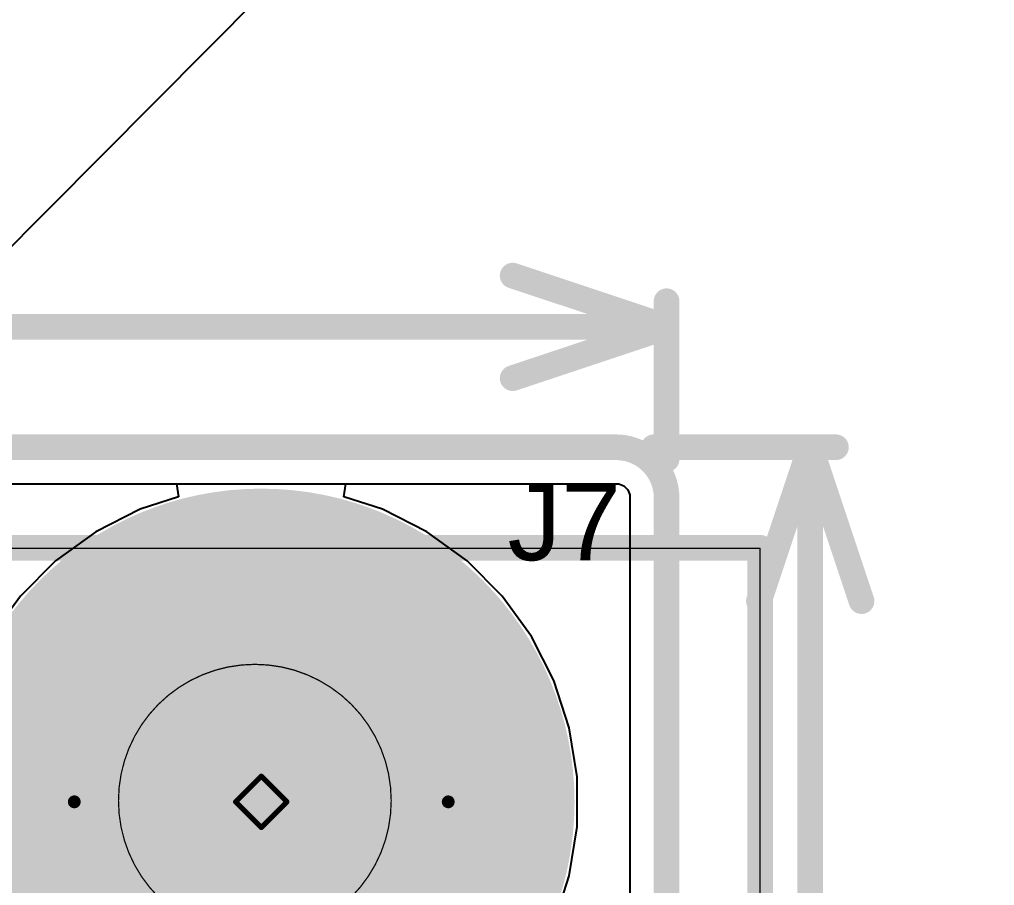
# Model space of a CAD drawing. Header units: inches. Extents: x -6 to 5433, y -4 to 5447.
# Drawn here: x 60.17 to 69.82, y 30.15 to 38.73 of the extents above; entities that cross this region are included whole.
import ezdxf

# ---------------------------------------------------------------- set-up
doc = ezdxf.new("R2010")
doc.units = ezdxf.units.IN
for name, color, linetype in [('Board_outline', 216, 'Continuous'), ('Bottom Layer', 5, 'Continuous'), ('Bottom Solder', 6, 'Continuous'), ('Dimensions', 6, 'Continuous'), ('Drill Drawing', 1, 'Continuous'), ('Ground', 16, 'Continuous'), ('Mechanical 4', 56, 'Continuous'), ('Multi-Layer', 9, 'Continuous'), ('Pad Holes', 156, 'Continuous'), ('Power', 76, 'Continuous'), ('Top Layer', 1, 'Continuous'), ('Top Overlay', 2, 'Continuous'), ('Top Solder', 216, 'Continuous')]:
    doc.layers.add(name, color=color, linetype=linetype)
doc.styles.add('Arial', font='', dxfattribs={"height": 0.2})
doc.styles.get('Arial').set_extended_font_data('Arial')

# ---------------------------------------------------------------- blocks, each defined once
blk = doc.blocks.new('TL3340AF160QG_B_50')
at = {"layer": 'Bottom Solder'}
blk.add_line((-1.6778, -1.9528), (-5410.5359, -5449.3121), dxfattribs=at)
blk = doc.blocks.new('S______150')
at = {"layer": 'Bottom Layer'}
h = blk.add_hatch(color=5, dxfattribs=at)
edge = h.paths.add_edge_path()
edge.add_arc((0, 0), 3, 0, 360)
at = {"layer": 'Bottom Solder'}
h = blk.add_hatch(color=6, dxfattribs=at)
edge = h.paths.add_edge_path()
edge.add_arc((0, 0), 3.1016, 0, 360)
at = {"layer": 'Ground'}
h = blk.add_hatch(color=16, dxfattribs=at)
edge = h.paths.add_edge_path()
edge.add_arc((0, 0), 3, 0, 360)
at = {"layer": 'Multi-Layer'}
h = blk.add_hatch(color=9, dxfattribs=at)
edge = h.paths.add_edge_path()
edge.add_arc((0, 0), 3, 0, 360)
at = {"layer": 'Pad Holes'}
h = blk.add_hatch(color=7, dxfattribs=at)
edge = h.paths.add_edge_path()
edge.add_arc((0, 0), 1.85, 0, 360)
at = {"layer": 'Power'}
h = blk.add_hatch(color=76, dxfattribs=at)
edge = h.paths.add_edge_path()
edge.add_arc((0, 0), 3, 0, 360)
at = {"layer": 'Top Layer'}
h = blk.add_hatch(color=1, dxfattribs=at)
edge = h.paths.add_edge_path()
edge.add_arc((0, 0), 3, 0, 360)
at = {"layer": 'Top Solder'}
h = blk.add_hatch(color=216, dxfattribs=at)
edge = h.paths.add_edge_path()
edge.add_arc((0, 0), 3.1016, 0, 360)

msp = doc.modelspace()

# ---------------------------------------------------------------- linework, layer by layer
at = {"layer": 'Board_outline'}
for points in [[(-4.9266, 34.495, 0.254, 0.254, 0), (66.0654, 34.495, 0.254, 0.254, 0)], [(66.0734, 34.495, 0.254, 0.254, -0.414214), (66.5734, 33.995, 0.254, 0.254, 0)], [(66.5734, -3.005, 0.254, 0.254, 0), (66.5734, 33.995, 0.254, 0.254, 0)]]:
    msp.add_lwpolyline(points, format="xyseb", dxfattribs=at)
for points in [[(66.0019, 34.495, 0.127, 0.127, 1), (66.1289, 34.495, 0.127, 0.127, 1)], [(66.0099, 34.495, 0.127, 0.127, 1), (66.1369, 34.495, 0.127, 0.127, 1)], [(66.5099, 33.995, 0.127, 0.127, 1), (66.6369, 33.995, 0.127, 0.127, 1)], [(66.5099, 33.995, 0.127, 0.127, 1), (66.6369, 33.995, 0.127, 0.127, 1)], [(64.4116, 30.9834, 0.127, 0.127, 1), (60.7096, 30.9834, 0.127, 0.127, 1)], [(60.6779, 30.9834, 0.0635, 0.0635, 1), (60.7414, 30.9834, 0.0635, 0.0635, 1)], [(64.3799, 30.9834, 0.0635, 0.0635, 1), (64.4434, 30.9834, 0.0635, 0.0635, 1)]]:
    msp.add_lwpolyline(points, format="xyseb", close=True, dxfattribs=at)
at = {"layer": 'Bottom Layer'}
for p, q in [((58.5832, 34.1324), (66.1007, 34.1324)), ((66.1007, 34.1324), (66.1513, 34.1115)), ((66.1513, 34.1115), (66.1899, 34.0728)), ((66.1899, 34.0728), (66.2108, 34.0223)), ((66.2108, 34.0223), (66.2108, 27.6888))]:
    msp.add_line(p, q, dxfattribs=at)
at = {"layer": 'Dimensions'}
for points in [[(65.0494, 36.195, 0.254, 0.254, 0), (66.5734, 35.687, 0.254, 0.254, 0)], [(66.5734, 34.376, 0.254, 0.254, 0), (66.5734, 35.941, 0.254, 0.254, 0)], [(35.2709, 35.687, 0.254, 0.254, 0), (66.5734, 35.687, 0.254, 0.254, 0)], [(65.0494, 35.179, 0.254, 0.254, 0), (66.5734, 35.687, 0.254, 0.254, 0)], [(66.4464, 34.495, 0.254, 0.254, 0), (68.2498, 34.495, 0.254, 0.254, 0)], [(67.4878, 32.971, 0.254, 0.254, 0), (67.9958, 34.495, 0.254, 0.254, 0)], [(67.9958, 34.495, 0.254, 0.254, 0), (68.5038, 32.971, 0.254, 0.254, 0)], [(67.9958, 20.1925, 0.254, 0.254, 0), (67.9958, 34.495, 0.254, 0.254, 0)]]:
    msp.add_lwpolyline(points, format="xyseb", dxfattribs=at)
for points in [[(64.9859, 36.195, 0.127, 0.127, 1), (65.1129, 36.195, 0.127, 0.127, 1)], [(66.5099, 35.941, 0.127, 0.127, 1), (66.6369, 35.941, 0.127, 0.127, 1)], [(66.5099, 35.687, 0.127, 0.127, 1), (66.6369, 35.687, 0.127, 0.127, 1)], [(66.5099, 35.687, 0.127, 0.127, 1), (66.6369, 35.687, 0.127, 0.127, 1)], [(66.5099, 35.687, 0.127, 0.127, 1), (66.6369, 35.687, 0.127, 0.127, 1)], [(64.9859, 35.179, 0.127, 0.127, 1), (65.1129, 35.179, 0.127, 0.127, 1)], [(66.3829, 34.495, 0.127, 0.127, 1), (66.5099, 34.495, 0.127, 0.127, 1)], [(67.9323, 34.495, 0.127, 0.127, 1), (68.0593, 34.495, 0.127, 0.127, 1)], [(67.9323, 34.495, 0.127, 0.127, 1), (68.0593, 34.495, 0.127, 0.127, 1)], [(67.9323, 34.495, 0.127, 0.127, 1), (68.0593, 34.495, 0.127, 0.127, 1)], [(68.1863, 34.495, 0.127, 0.127, 1), (68.3133, 34.495, 0.127, 0.127, 1)], [(66.5099, 34.376, 0.127, 0.127, 1), (66.6369, 34.376, 0.127, 0.127, 1)], [(67.4243, 32.971, 0.127, 0.127, 1), (67.5513, 32.971, 0.127, 0.127, 1)], [(68.4403, 32.971, 0.127, 0.127, 1), (68.5673, 32.971, 0.127, 0.127, 1)]]:
    msp.add_lwpolyline(points, format="xyseb", close=True, dxfattribs=at)
at = {"layer": 'Drill Drawing'}
for points in [[(62.3066, 30.9834, 0.0508, 0.0508, 0), (62.5606, 31.2374, 0.0508, 0.0508, 0)], [(62.5606, 31.2374, 0.0508, 0.0508, 0), (62.8146, 30.9834, 0.0508, 0.0508, 0)], [(62.3066, 30.9834, 0.0508, 0.0508, 0), (62.5606, 30.7294, 0.0508, 0.0508, 0)], [(62.5606, 30.7294, 0.0508, 0.0508, 0), (62.8146, 30.9834, 0.0508, 0.0508, 0)]]:
    msp.add_lwpolyline(points, format="xyseb", dxfattribs=at)
for points in [[(62.5479, 31.2374, 0.0254, 0.0254, 1), (62.5733, 31.2374, 0.0254, 0.0254, 1)], [(62.5479, 31.2374, 0.0254, 0.0254, 1), (62.5733, 31.2374, 0.0254, 0.0254, 1)], [(62.2939, 30.9834, 0.0254, 0.0254, 1), (62.3193, 30.9834, 0.0254, 0.0254, 1)], [(62.2939, 30.9834, 0.0254, 0.0254, 1), (62.3193, 30.9834, 0.0254, 0.0254, 1)], [(62.8019, 30.9834, 0.0254, 0.0254, 1), (62.8273, 30.9834, 0.0254, 0.0254, 1)], [(62.8019, 30.9834, 0.0254, 0.0254, 1), (62.8273, 30.9834, 0.0254, 0.0254, 1)], [(62.5479, 30.7294, 0.0254, 0.0254, 1), (62.5733, 30.7294, 0.0254, 0.0254, 1)], [(62.5479, 30.7294, 0.0254, 0.0254, 1), (62.5733, 30.7294, 0.0254, 0.0254, 1)]]:
    msp.add_lwpolyline(points, format="xyseb", close=True, dxfattribs=at)
at = {"layer": 'Ground'}
for p, q in [((16.995, 34.1324), (66.0734, 34.1324)), ((66.0734, 34.1324), (66.1007, 34.1324)), ((66.1007, 34.1324), (66.1513, 34.1115)), ((66.1513, 34.1115), (66.1899, 34.0728)), ((66.1899, 34.0728), (66.2108, 34.0223)), ((66.2108, 34.0223), (66.2108, 26.1293))]:
    msp.add_line(p, q, dxfattribs=at)
at = {"layer": 'Mechanical 4'}
for points in [[(-2.5, 33.5, 0.254, 0.254, 0), (67.5, 33.5, 0.254, 0.254, 0)], [(67.5, -2.5, 0.254, 0.254, 0), (67.5, 33.5, 0.254, 0.254, 0)], [(-2.5028, 33.495, 0.0127, 0.0127, 0), (67.4972, 33.495, 0.0127, 0.0127, 0)], [(67.4972, -2.505, 0.0127, 0.0127, 0), (67.4972, 33.495, 0.0127, 0.0127, 0)]]:
    msp.add_lwpolyline(points, format="xyseb", dxfattribs=at)
for points in [[(67.4365, 33.5, 0.127, 0.127, 1), (67.5635, 33.5, 0.127, 0.127, 1)], [(67.4365, 33.5, 0.127, 0.127, 1), (67.5635, 33.5, 0.127, 0.127, 1)], [(67.494, 33.495, 0.00635, 0.00635, 1), (67.5004, 33.495, 0.00635, 0.00635, 1)], [(67.494, 33.495, 0.00635, 0.00635, 1), (67.5004, 33.495, 0.00635, 0.00635, 1)], [(63.85, 31, 0.254, 0.254, 1), (61.15, 31, 0.254, 0.254, 1)], [(63.8472, 30.995, 0.0127, 0.0127, 1), (61.1472, 30.995, 0.0127, 0.0127, 1)], [(61.0865, 31, 0.127, 0.127, 1), (61.2135, 31, 0.127, 0.127, 1)], [(63.7865, 31, 0.127, 0.127, 1), (63.9135, 31, 0.127, 0.127, 1)], [(61.144, 30.995, 0.00635, 0.00635, 1), (61.1504, 30.995, 0.00635, 0.00635, 1)], [(63.844, 30.995, 0.00635, 0.00635, 1), (63.8504, 30.995, 0.00635, 0.00635, 1)]]:
    msp.add_lwpolyline(points, format="xyseb", close=True, dxfattribs=at)
at = {"layer": 'Power'}
for p, q in [((16.995, 34.1324), (61.7221, 34.1324)), ((61.7221, 34.1324), (61.7422, 34.0054)), ((63.379, 34.0054), (63.3992, 34.1324)), ((63.3992, 34.1324), (66.1007, 34.1324)), ((66.1007, 34.1324), (66.1513, 34.1115)), ((66.1513, 34.1115), (66.1899, 34.0728)), ((61.7422, 34.0054), (61.3603, 33.8813)), ((63.761, 33.8813), (63.379, 34.0054)), ((66.1899, 34.0728), (66.2108, 34.0223)), ((66.2108, 34.0223), (66.2108, 33.995)), ((66.2108, 33.995), (66.2108, 13.3675)), ((61.3603, 33.8813), (60.9217, 33.6579)), ((64.1995, 33.6579), (63.761, 33.8813)), ((60.9217, 33.6579), (60.5235, 33.3686)), ((64.5977, 33.3686), (64.1995, 33.6579)), ((60.5235, 33.3686), (60.1755, 33.0205)), ((64.9458, 33.0205), (64.5977, 33.3686)), ((60.1755, 33.0205), (59.8862, 32.6223)), ((65.2351, 32.6223), (64.9458, 33.0205)), ((65.4585, 32.1838), (65.2351, 32.6223)), ((65.6106, 31.7157), (65.4585, 32.1838)), ((65.6876, 31.2295), (65.6106, 31.7157)), ((65.6876, 30.7373), (65.6876, 31.2295)), ((65.6106, 30.2512), (65.6876, 30.7373)), ((65.4585, 29.7831), (65.6106, 30.2512))]:
    msp.add_line(p, q, dxfattribs=at)
at = {"layer": 'Top Layer'}
for p, q in [((49.282, 34.1324), (66.0734, 34.1324)), ((66.0734, 34.1324), (66.1007, 34.1324)), ((66.1007, 34.1324), (66.1513, 34.1115)), ((66.1513, 34.1115), (66.1899, 34.0728)), ((66.1899, 34.0728), (66.2108, 34.0223)), ((66.2108, 34.0223), (66.2108, 27.6888))]:
    msp.add_line(p, q, dxfattribs=at)

# ---------------------------------------------------------------- block references
at = {"rotation": 180}
for name, p in [('TL3340AF160QG_B_50', (22.3163, -1.819)), ('S______150', (62.5606, 30.9834))]:
    msp.add_blockref(name, p, dxfattribs=at)

# ---------------------------------------------------------------- texts
at = {"layer": 'Top Overlay', "style": 'Arial'}
msp.add_text('J7', height=0.762, dxfattribs=at).set_placement((64.9988, 33.3757))

doc.saveas('drawing.dxf')
